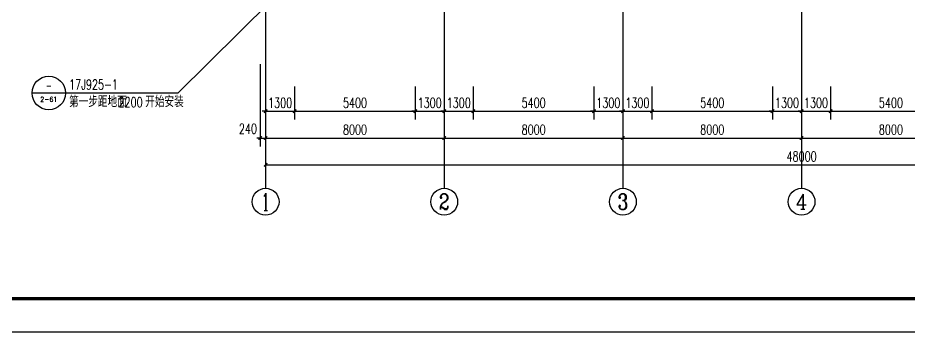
# Model space of a CAD drawing. Header units: millimetres. Extents: x 4455189 to 4808172, y 18512388 to 19204582.
# Drawn here: x 4705875 to 4745792, y 18955163 to 18969217 of the extents above; entities that cross this region are included whole.
import ezdxf
from ezdxf.enums import TextEntityAlignment as Align

# ---------------------------------------------------------------- set-up
doc = ezdxf.new("R2010")
doc.units = ezdxf.units.MM
doc.header["$LTSCALE"] = 1000
doc.header["$MEASUREMENT"] = 0
doc.linetypes.add('DOTE', pattern=[2.42, 2, -0.2, 0.02, -0.2])
doc.layers.get('Defpoints').update_dxf_attribs({"color": 1})
for name, color, linetype in [('AXIS_TEXT', 7, 'Continuous'), ('AXIS_内部', 151, 'Continuous'), ('AXIS_外部', 171, 'Continuous'), ('DIM_IDEN', 171, 'Continuous'), ('DOTE', 250, 'DOTE'), ('PUB_TEXT', 7, 'Continuous'), ('TK', 4, 'Continuous')]:
    doc.layers.add(name, color=color, linetype=linetype)
doc.styles.add('_TCH_AXIS', font='COMPLEX', dxfattribs={"bigfont": 'GBCBIG'})
doc.styles.add('_TCH_DIM_T3', font='SIMPLEX', dxfattribs={"width": 0.705882, "bigfont": 'GBCBIG'})
doc.styles.add('_TCH_LABEL', font='COMPLEX', dxfattribs={"bigfont": 'GBCBIG'})
doc.styles.add('COMPLEX', font='COMPLEX')
doc.dimstyles.new('_TCH_ARCH&&150', dxfattribs={"dimtxt": 446.25, "dimasz": 150, "dimexe": 375, "dimexo": 450, "dimgap": 150, "dimtad": 1, "dimdec": 0, "dimzin": 0, "dimdsep": 46, "dimtxsty": '_TCH_DIM_T3', "dimblk": 'ARCHTICK', "dimcen": 0.09, "dimclrt": 7, "dimazin": 2, "dimtfac": 1, "dimtdec": 0, "dimtix": 1, "dimtmove": 2, "dimatfit": 3, "dimfxl": 0, "dimtolj": 1, "dimtzin": 0, "dimarcsym": 0})

# ---------------------------------------------------------------- blocks, each defined once
blk = doc.blocks.new('GeYuanFrame_07185655', base_point=(20.09, 4.53))
at = {"layer": 'TK'}
blk.add_lwpolyline([(20.09, 4.53), (20.09, 598.53), (861.09, 598.53), (861.09, 4.53)], close=True, dxfattribs=at)
at = {"layer": 'TK', "const_width": 1}
blk.add_lwpolyline([(45.09, 588.53), (851.09, 588.53), (851.09, 14.53), (45.09, 14.53)], close=True, dxfattribs=at)
blk = doc.blocks.new('_ArchTick')
at = {"color": 0, "linetype": 'ByBlock', "const_width": 0.4}
blk.add_lwpolyline([(-0.5, -0.5), (0.5, 0.5)], dxfattribs=at)
blk = doc.blocks.new('*D255')
at = {"layer": 'AXIS_内部', "color": 0, "lineweight": -2}
for p, q in [((4742272, 18966144), (4742272, 18964669)), ((4747672, 18966144), (4747672, 18964669)), ((4742272, 18965044), (4747672, 18965044))]:
    blk.add_line(p, q, dxfattribs=at)
at = {"layer": 'Defpoints', "color": 0}
for p in [(4742272, 18966594), (4747672, 18966594), (4747672, 18965044)]:
    blk.add_point(p, dxfattribs=at)
at = {"layer": 'AXIS_内部', "color": 0, "lineweight": -2, "xscale": 150, "yscale": 150, "zscale": 150, "rotation": 180}
blk.add_blockref('_ArchTick', (4742272, 18965044), dxfattribs=at)
at = {"layer": 'AXIS_内部', "color": 0, "lineweight": -2, "xscale": 150, "yscale": 150, "zscale": 150}
blk.add_blockref('_ArchTick', (4747672, 18965044), dxfattribs=at)
at = {"layer": 'AXIS_内部', "color": 7, "insert": (4744972, 18965417), "char_height": 446.2, "attachment_point": 5, "style": '_TCH_DIM_T3'}
blk.add_mtext('\\A1;5400', dxfattribs=at)
blk = doc.blocks.new('*D256')
at = {"layer": 'AXIS_内部', "color": 0, "lineweight": -2}
for p, q in [((4740972, 18966144), (4740972, 18964669)), ((4742272, 18966144), (4742272, 18964669)), ((4740972, 18965044), (4740822, 18965044)), ((4740972, 18965044), (4742272, 18965044)), ((4742272, 18965044), (4742422, 18965044))]:
    blk.add_line(p, q, dxfattribs=at)
at = {"layer": 'Defpoints', "color": 0}
for p in [(4740972, 18966594), (4742272, 18966594), (4742272, 18965044)]:
    blk.add_point(p, dxfattribs=at)
at = {"layer": 'AXIS_内部', "color": 0, "lineweight": -2, "xscale": 150, "yscale": 150, "zscale": 150}
blk.add_blockref('_ArchTick', (4740972, 18965044), dxfattribs=at)
at = {"layer": 'AXIS_内部', "color": 0, "lineweight": -2, "xscale": 150, "yscale": 150, "zscale": 150, "rotation": 180}
blk.add_blockref('_ArchTick', (4742272, 18965044), dxfattribs=at)
at = {"layer": 'AXIS_内部', "color": 7, "insert": (4741622, 18965417), "char_height": 446.2, "attachment_point": 5, "style": '_TCH_DIM_T3'}
blk.add_mtext('\\A1;1300', dxfattribs=at)
blk = doc.blocks.new('*D257')
at = {"layer": 'AXIS_内部', "color": 0, "lineweight": -2}
for p, q in [((4739672, 18966144), (4739672, 18964669)), ((4740972, 18966144), (4740972, 18964669)), ((4739672, 18965044), (4739522, 18965044)), ((4739672, 18965044), (4740972, 18965044)), ((4740972, 18965044), (4741122, 18965044))]:
    blk.add_line(p, q, dxfattribs=at)
at = {"layer": 'Defpoints', "color": 0}
for p in [(4739672, 18966594), (4740972, 18966594), (4740972, 18965044)]:
    blk.add_point(p, dxfattribs=at)
at = {"layer": 'AXIS_内部', "color": 0, "lineweight": -2, "xscale": 150, "yscale": 150, "zscale": 150}
blk.add_blockref('_ArchTick', (4739672, 18965044), dxfattribs=at)
at = {"layer": 'AXIS_内部', "color": 0, "lineweight": -2, "xscale": 150, "yscale": 150, "zscale": 150, "rotation": 180}
blk.add_blockref('_ArchTick', (4740972, 18965044), dxfattribs=at)
at = {"layer": 'AXIS_内部', "color": 7, "insert": (4740322, 18965417), "char_height": 446.2, "attachment_point": 5, "style": '_TCH_DIM_T3'}
blk.add_mtext('\\A1;1300', dxfattribs=at)
blk = doc.blocks.new('*D258')
at = {"layer": 'AXIS_内部', "color": 0, "lineweight": -2}
for p, q in [((4734272, 18966144), (4734272, 18964669)), ((4739672, 18966144), (4739672, 18964669)), ((4734272, 18965044), (4739672, 18965044))]:
    blk.add_line(p, q, dxfattribs=at)
at = {"layer": 'Defpoints', "color": 0}
for p in [(4734272, 18966594), (4739672, 18966594), (4739672, 18965044)]:
    blk.add_point(p, dxfattribs=at)
at = {"layer": 'AXIS_内部', "color": 0, "lineweight": -2, "xscale": 150, "yscale": 150, "zscale": 150, "rotation": 180}
blk.add_blockref('_ArchTick', (4734272, 18965044), dxfattribs=at)
at = {"layer": 'AXIS_内部', "color": 0, "lineweight": -2, "xscale": 150, "yscale": 150, "zscale": 150}
blk.add_blockref('_ArchTick', (4739672, 18965044), dxfattribs=at)
at = {"layer": 'AXIS_内部', "color": 7, "insert": (4736972, 18965417), "char_height": 446.2, "attachment_point": 5, "style": '_TCH_DIM_T3'}
blk.add_mtext('\\A1;5400', dxfattribs=at)
blk = doc.blocks.new('*D259')
at = {"layer": 'AXIS_内部', "color": 0, "lineweight": -2}
for p, q in [((4732972, 18966144), (4732972, 18964669)), ((4734272, 18966144), (4734272, 18964669)), ((4732972, 18965044), (4732822, 18965044)), ((4732972, 18965044), (4734272, 18965044)), ((4734272, 18965044), (4734422, 18965044))]:
    blk.add_line(p, q, dxfattribs=at)
at = {"layer": 'Defpoints', "color": 0}
for p in [(4732972, 18966594), (4734272, 18966594), (4734272, 18965044)]:
    blk.add_point(p, dxfattribs=at)
at = {"layer": 'AXIS_内部', "color": 0, "lineweight": -2, "xscale": 150, "yscale": 150, "zscale": 150}
blk.add_blockref('_ArchTick', (4732972, 18965044), dxfattribs=at)
at = {"layer": 'AXIS_内部', "color": 0, "lineweight": -2, "xscale": 150, "yscale": 150, "zscale": 150, "rotation": 180}
blk.add_blockref('_ArchTick', (4734272, 18965044), dxfattribs=at)
at = {"layer": 'AXIS_内部', "color": 7, "insert": (4733622, 18965417), "char_height": 446.2, "attachment_point": 5, "style": '_TCH_DIM_T3'}
blk.add_mtext('\\A1;1300', dxfattribs=at)
blk = doc.blocks.new('*D260')
at = {"layer": 'AXIS_内部', "color": 0, "lineweight": -2}
for p, q in [((4731672, 18966144), (4731672, 18964669)), ((4732972, 18966144), (4732972, 18964669)), ((4731672, 18965044), (4731522, 18965044)), ((4731672, 18965044), (4732972, 18965044)), ((4732972, 18965044), (4733122, 18965044))]:
    blk.add_line(p, q, dxfattribs=at)
at = {"layer": 'Defpoints', "color": 0}
for p in [(4731672, 18966594), (4732972, 18966594), (4732972, 18965044)]:
    blk.add_point(p, dxfattribs=at)
at = {"layer": 'AXIS_内部', "color": 0, "lineweight": -2, "xscale": 150, "yscale": 150, "zscale": 150}
blk.add_blockref('_ArchTick', (4731672, 18965044), dxfattribs=at)
at = {"layer": 'AXIS_内部', "color": 0, "lineweight": -2, "xscale": 150, "yscale": 150, "zscale": 150, "rotation": 180}
blk.add_blockref('_ArchTick', (4732972, 18965044), dxfattribs=at)
at = {"layer": 'AXIS_内部', "color": 7, "insert": (4732322, 18965417), "char_height": 446.2, "attachment_point": 5, "style": '_TCH_DIM_T3'}
blk.add_mtext('\\A1;1300', dxfattribs=at)
blk = doc.blocks.new('*D261')
at = {"layer": 'AXIS_内部', "color": 0, "lineweight": -2}
for p, q in [((4726272, 18966144), (4726272, 18964669)), ((4731672, 18966144), (4731672, 18964669)), ((4726272, 18965044), (4731672, 18965044))]:
    blk.add_line(p, q, dxfattribs=at)
at = {"layer": 'Defpoints', "color": 0}
for p in [(4726272, 18966594), (4731672, 18966594), (4731672, 18965044)]:
    blk.add_point(p, dxfattribs=at)
at = {"layer": 'AXIS_内部', "color": 0, "lineweight": -2, "xscale": 150, "yscale": 150, "zscale": 150, "rotation": 180}
blk.add_blockref('_ArchTick', (4726272, 18965044), dxfattribs=at)
at = {"layer": 'AXIS_内部', "color": 0, "lineweight": -2, "xscale": 150, "yscale": 150, "zscale": 150}
blk.add_blockref('_ArchTick', (4731672, 18965044), dxfattribs=at)
at = {"layer": 'AXIS_内部', "color": 7, "insert": (4728972, 18965417), "char_height": 446.2, "attachment_point": 5, "style": '_TCH_DIM_T3'}
blk.add_mtext('\\A1;5400', dxfattribs=at)
blk = doc.blocks.new('*D262')
at = {"layer": 'AXIS_内部', "color": 0, "lineweight": -2}
for p, q in [((4724972, 18966144), (4724972, 18964669)), ((4726272, 18966144), (4726272, 18964669)), ((4724972, 18965044), (4724822, 18965044)), ((4724972, 18965044), (4726272, 18965044)), ((4726272, 18965044), (4726422, 18965044))]:
    blk.add_line(p, q, dxfattribs=at)
at = {"layer": 'Defpoints', "color": 0}
for p in [(4724972, 18966594), (4726272, 18966594), (4726272, 18965044)]:
    blk.add_point(p, dxfattribs=at)
at = {"layer": 'AXIS_内部', "color": 0, "lineweight": -2, "xscale": 150, "yscale": 150, "zscale": 150}
blk.add_blockref('_ArchTick', (4724972, 18965044), dxfattribs=at)
at = {"layer": 'AXIS_内部', "color": 0, "lineweight": -2, "xscale": 150, "yscale": 150, "zscale": 150, "rotation": 180}
blk.add_blockref('_ArchTick', (4726272, 18965044), dxfattribs=at)
at = {"layer": 'AXIS_内部', "color": 7, "insert": (4725622, 18965417), "char_height": 446.2, "attachment_point": 5, "style": '_TCH_DIM_T3'}
blk.add_mtext('\\A1;1300', dxfattribs=at)
blk = doc.blocks.new('*D263')
at = {"layer": 'AXIS_内部', "color": 0, "lineweight": -2}
for p, q in [((4723672, 18966144), (4723672, 18964669)), ((4724972, 18966144), (4724972, 18964669)), ((4723672, 18965044), (4723522, 18965044)), ((4723672, 18965044), (4724972, 18965044)), ((4724972, 18965044), (4725122, 18965044))]:
    blk.add_line(p, q, dxfattribs=at)
at = {"layer": 'Defpoints', "color": 0}
for p in [(4723672, 18966594), (4724972, 18966594), (4724972, 18965044)]:
    blk.add_point(p, dxfattribs=at)
at = {"layer": 'AXIS_内部', "color": 0, "lineweight": -2, "xscale": 150, "yscale": 150, "zscale": 150}
blk.add_blockref('_ArchTick', (4723672, 18965044), dxfattribs=at)
at = {"layer": 'AXIS_内部', "color": 0, "lineweight": -2, "xscale": 150, "yscale": 150, "zscale": 150, "rotation": 180}
blk.add_blockref('_ArchTick', (4724972, 18965044), dxfattribs=at)
at = {"layer": 'AXIS_内部', "color": 7, "insert": (4724322, 18965417), "char_height": 446.2, "attachment_point": 5, "style": '_TCH_DIM_T3'}
blk.add_mtext('\\A1;1300', dxfattribs=at)
blk = doc.blocks.new('*D264')
at = {"layer": 'AXIS_内部', "color": 0, "lineweight": -2}
for p, q in [((4718272, 18966144), (4718272, 18964669)), ((4723672, 18966144), (4723672, 18964669)), ((4718272, 18965044), (4723672, 18965044))]:
    blk.add_line(p, q, dxfattribs=at)
at = {"layer": 'Defpoints', "color": 0}
for p in [(4718272, 18966594), (4723672, 18966594), (4723672, 18965044)]:
    blk.add_point(p, dxfattribs=at)
at = {"layer": 'AXIS_内部', "color": 0, "lineweight": -2, "xscale": 150, "yscale": 150, "zscale": 150, "rotation": 180}
blk.add_blockref('_ArchTick', (4718272, 18965044), dxfattribs=at)
at = {"layer": 'AXIS_内部', "color": 0, "lineweight": -2, "xscale": 150, "yscale": 150, "zscale": 150}
blk.add_blockref('_ArchTick', (4723672, 18965044), dxfattribs=at)
at = {"layer": 'AXIS_内部', "color": 7, "insert": (4720972, 18965417), "char_height": 446.2, "attachment_point": 5, "style": '_TCH_DIM_T3'}
blk.add_mtext('\\A1;5400', dxfattribs=at)
blk = doc.blocks.new('*D265')
at = {"layer": 'AXIS_内部', "color": 0, "lineweight": -2}
for p, q in [((4716972, 18966144), (4716972, 18964669)), ((4718272, 18966144), (4718272, 18964669)), ((4716972, 18965044), (4716822, 18965044)), ((4716972, 18965044), (4718272, 18965044)), ((4718272, 18965044), (4718422, 18965044))]:
    blk.add_line(p, q, dxfattribs=at)
at = {"layer": 'Defpoints', "color": 0}
for p in [(4716972, 18966594), (4718272, 18966594), (4718272, 18965044)]:
    blk.add_point(p, dxfattribs=at)
at = {"layer": 'AXIS_内部', "color": 0, "lineweight": -2, "xscale": 150, "yscale": 150, "zscale": 150}
blk.add_blockref('_ArchTick', (4716972, 18965044), dxfattribs=at)
at = {"layer": 'AXIS_内部', "color": 0, "lineweight": -2, "xscale": 150, "yscale": 150, "zscale": 150, "rotation": 180}
blk.add_blockref('_ArchTick', (4718272, 18965044), dxfattribs=at)
at = {"layer": 'AXIS_内部', "color": 7, "insert": (4717622, 18965417), "char_height": 446.2, "attachment_point": 5, "style": '_TCH_DIM_T3'}
blk.add_mtext('\\A1;1300', dxfattribs=at)
blk = doc.blocks.new('*D420')
at = {"layer": 'AXIS_外部', "color": 0, "lineweight": -2}
for p, q in [((4716732, 18967144), (4716732, 18963469)), ((4716972, 18967144), (4716972, 18963469)), ((4716732, 18963844), (4716582, 18963844)), ((4716732, 18963844), (4716972, 18963844)), ((4716972, 18963844), (4717122, 18963844))]:
    blk.add_line(p, q, dxfattribs=at)
at = {"layer": 'Defpoints', "color": 0}
for p in [(4716732, 18967594), (4716972, 18967594), (4716972, 18963844)]:
    blk.add_point(p, dxfattribs=at)
at = {"layer": 'AXIS_外部', "color": 0, "lineweight": -2, "xscale": 150, "yscale": 150, "zscale": 150}
blk.add_blockref('_ArchTick', (4716732, 18963844), dxfattribs=at)
at = {"layer": 'AXIS_外部', "color": 0, "lineweight": -2, "xscale": 150, "yscale": 150, "zscale": 150, "rotation": 180}
blk.add_blockref('_ArchTick', (4716972, 18963844), dxfattribs=at)
at = {"layer": 'AXIS_外部', "color": 7, "insert": (4716177, 18964257), "char_height": 446.2, "attachment_point": 5, "style": '_TCH_DIM_T3'}
blk.add_mtext('\\A1;240', dxfattribs=at)
blk = doc.blocks.new('*D421')
at = {"layer": 'AXIS_外部', "color": 0, "lineweight": -2}
for p, q in [((4716972, 18967144), (4716972, 18963469)), ((4724972, 18967144), (4724972, 18963469)), ((4716972, 18963844), (4724972, 18963844))]:
    blk.add_line(p, q, dxfattribs=at)
at = {"layer": 'Defpoints', "color": 0}
for p in [(4716972, 18967594), (4724972, 18967594), (4724972, 18963844)]:
    blk.add_point(p, dxfattribs=at)
at = {"layer": 'AXIS_外部', "color": 0, "lineweight": -2, "xscale": 150, "yscale": 150, "zscale": 150, "rotation": 180}
blk.add_blockref('_ArchTick', (4716972, 18963844), dxfattribs=at)
at = {"layer": 'AXIS_外部', "color": 0, "lineweight": -2, "xscale": 150, "yscale": 150, "zscale": 150}
blk.add_blockref('_ArchTick', (4724972, 18963844), dxfattribs=at)
at = {"layer": 'AXIS_外部', "color": 7, "insert": (4720972, 18964217), "char_height": 446.2, "attachment_point": 5, "style": '_TCH_DIM_T3'}
blk.add_mtext('\\A1;8000', dxfattribs=at)
blk = doc.blocks.new('*D422')
at = {"layer": 'AXIS_外部', "color": 0, "lineweight": -2}
for p, q in [((4724972, 18967144), (4724972, 18963469)), ((4732972, 18967144), (4732972, 18963469)), ((4724972, 18963844), (4732972, 18963844))]:
    blk.add_line(p, q, dxfattribs=at)
at = {"layer": 'Defpoints', "color": 0}
for p in [(4724972, 18967594), (4732972, 18967594), (4732972, 18963844)]:
    blk.add_point(p, dxfattribs=at)
at = {"layer": 'AXIS_外部', "color": 0, "lineweight": -2, "xscale": 150, "yscale": 150, "zscale": 150, "rotation": 180}
blk.add_blockref('_ArchTick', (4724972, 18963844), dxfattribs=at)
at = {"layer": 'AXIS_外部', "color": 0, "lineweight": -2, "xscale": 150, "yscale": 150, "zscale": 150}
blk.add_blockref('_ArchTick', (4732972, 18963844), dxfattribs=at)
at = {"layer": 'AXIS_外部', "color": 7, "insert": (4728972, 18964217), "char_height": 446.2, "attachment_point": 5, "style": '_TCH_DIM_T3'}
blk.add_mtext('\\A1;8000', dxfattribs=at)
blk = doc.blocks.new('*D423')
at = {"layer": 'AXIS_外部', "color": 0, "lineweight": -2}
for p, q in [((4732972, 18967144), (4732972, 18963469)), ((4740972, 18967144), (4740972, 18963469)), ((4732972, 18963844), (4740972, 18963844))]:
    blk.add_line(p, q, dxfattribs=at)
at = {"layer": 'Defpoints', "color": 0}
for p in [(4732972, 18967594), (4740972, 18967594), (4740972, 18963844)]:
    blk.add_point(p, dxfattribs=at)
at = {"layer": 'AXIS_外部', "color": 0, "lineweight": -2, "xscale": 150, "yscale": 150, "zscale": 150, "rotation": 180}
blk.add_blockref('_ArchTick', (4732972, 18963844), dxfattribs=at)
at = {"layer": 'AXIS_外部', "color": 0, "lineweight": -2, "xscale": 150, "yscale": 150, "zscale": 150}
blk.add_blockref('_ArchTick', (4740972, 18963844), dxfattribs=at)
at = {"layer": 'AXIS_外部', "color": 7, "insert": (4736972, 18964217), "char_height": 446.2, "attachment_point": 5, "style": '_TCH_DIM_T3'}
blk.add_mtext('\\A1;8000', dxfattribs=at)
blk = doc.blocks.new('*D424')
at = {"layer": 'AXIS_外部', "color": 0, "lineweight": -2}
for p, q in [((4740972, 18967144), (4740972, 18963469)), ((4748972, 18967144), (4748972, 18963469)), ((4740972, 18963844), (4748972, 18963844))]:
    blk.add_line(p, q, dxfattribs=at)
at = {"layer": 'Defpoints', "color": 0}
for p in [(4740972, 18967594), (4748972, 18967594), (4748972, 18963844)]:
    blk.add_point(p, dxfattribs=at)
at = {"layer": 'AXIS_外部', "color": 0, "lineweight": -2, "xscale": 150, "yscale": 150, "zscale": 150, "rotation": 180}
blk.add_blockref('_ArchTick', (4740972, 18963844), dxfattribs=at)
at = {"layer": 'AXIS_外部', "color": 0, "lineweight": -2, "xscale": 150, "yscale": 150, "zscale": 150}
blk.add_blockref('_ArchTick', (4748972, 18963844), dxfattribs=at)
at = {"layer": 'AXIS_外部', "color": 7, "insert": (4744972, 18964217), "char_height": 446.2, "attachment_point": 5, "style": '_TCH_DIM_T3'}
blk.add_mtext('\\A1;8000', dxfattribs=at)
blk = doc.blocks.new('*D428')
at = {"layer": 'AXIS_外部', "color": 0, "lineweight": -2}
for p, q in [((4716972, 18967144), (4716972, 18962269)), ((4764972, 18967144), (4764972, 18962269)), ((4716972, 18962644), (4764972, 18962644))]:
    blk.add_line(p, q, dxfattribs=at)
at = {"layer": 'Defpoints', "color": 0}
for p in [(4716972, 18967594), (4764972, 18967594), (4764972, 18962644)]:
    blk.add_point(p, dxfattribs=at)
at = {"layer": 'AXIS_外部', "color": 0, "lineweight": -2, "xscale": 150, "yscale": 150, "zscale": 150, "rotation": 180}
blk.add_blockref('_ArchTick', (4716972, 18962644), dxfattribs=at)
at = {"layer": 'AXIS_外部', "color": 0, "lineweight": -2, "xscale": 150, "yscale": 150, "zscale": 150}
blk.add_blockref('_ArchTick', (4764972, 18962644), dxfattribs=at)
at = {"layer": 'AXIS_外部', "color": 7, "insert": (4740972, 18963017), "char_height": 446.2, "attachment_point": 5, "style": '_TCH_DIM_T3'}
blk.add_mtext('\\A1;48000', dxfattribs=at)
blk = doc.blocks.new('_AXISO')
blk.add_circle((0, 0), 0.5)
at = {"layer": 'AXIS_TEXT', "style": 'COMPLEX', "width": 1.041667}
blk.add_attdef('A', text='', height=0.56, dxfattribs=at).set_placement((-0.25, -0.28), (0.25, -0.28), align=Align.FIT)

msp = doc.modelspace()

# ---------------------------------------------------------------- linework, layer by layer
at = {"layer": 'AXIS_外部'}
for p, q in [((4716971.6, 18967594.3), (4716971.6, 18961594.3)), ((4724971.6, 18967594.3), (4724971.6, 18961594.3)), ((4732971.6, 18967594.3), (4732971.6, 18961594.3)), ((4740971.6, 18967594.3), (4740971.6, 18961594.3))]:
    msp.add_line(p, q, dxfattribs=at)
at = {"layer": 'DIM_IDEN'}
for p, q in [((4717197.9, 18969947.6), (4713037.9, 18965855)), ((4708013, 18965855), (4706513, 18965855)), ((4713037.9, 18965855), (4708013, 18965855))]:
    msp.add_line(p, q, dxfattribs=at)
msp.add_circle((4707263, 18965855), 750, dxfattribs=at)
at = {"layer": 'DOTE'}
for p, q in [((4716971.6, 19027594.3), (4716971.6, 18967594.3)), ((4724971.6, 19027594.3), (4724971.6, 18967594.3)), ((4732971.6, 19027594.3), (4732971.6, 18967594.3)), ((4740971.6, 19027594.3), (4740971.6, 18967594.3))]:
    msp.add_line(p, q, dxfattribs=at)

# ---------------------------------------------------------------- block references
at = {"layer": 'AXIS_外部', "xscale": 150, "yscale": 150, "zscale": 150}
msp.add_blockref('GeYuanFrame_07185655', (4682021.6, 18955162.9), dxfattribs=at)
at = {"layer": 'AXIS_外部'}
ref = msp.add_blockref('_AXISO', (4716971.6, 18960994.3), dxfattribs=dict(at, xscale=1200, yscale=1200, zscale=1200))
ref.add_attrib('A', '1', dxfattribs={"layer": 'AXIS_TEXT', "height": 772.1, "style": '_TCH_AXIS'}).set_placement((4716806.1, 18960608.3), (4717137, 18960608.3), align=Align.FIT)
ref = msp.add_blockref('_AXISO', (4724971.6, 18960994.3), dxfattribs=dict(at, xscale=1200, yscale=1200, zscale=1200))
ref.add_attrib('A', '2', dxfattribs={"layer": 'AXIS_TEXT', "height": 698.9, "style": '_TCH_AXIS'}).set_placement((4724738.6, 18960644.8), (4725204.6, 18960644.8), align=Align.FIT)
ref = msp.add_blockref('_AXISO', (4732971.6, 18960994.3), dxfattribs=dict(at, xscale=1200, yscale=1200, zscale=1200))
ref.add_attrib('A', '3', dxfattribs={"layer": 'AXIS_TEXT', "height": 698.9, "style": '_TCH_AXIS'}).set_placement((4732738.6, 18960644.8), (4733204.6, 18960644.8), align=Align.FIT)
ref = msp.add_blockref('_AXISO', (4740971.6, 18960994.3), dxfattribs=dict(at, xscale=1200, yscale=1200, zscale=1200))
ref.add_attrib('A', '4', dxfattribs={"layer": 'AXIS_TEXT', "height": 668.2, "style": '_TCH_AXIS'}).set_placement((4740717, 18960660.2), (4741226.1, 18960660.2), align=Align.FIT)

# ---------------------------------------------------------------- texts
at = {"layer": 'PUB_TEXT', "style": '_TCH_LABEL', "width": 0.705882}
for s, p in [('17J925-1', (4708170.5, 18966012.5)), ('2200', (4710382.2, 18965222.8))]:
    msp.add_text(s, height=446.25, dxfattribs=at).set_placement(p)
at = {"layer": 'PUB_TEXT', "style": '_TCH_LABEL', "width": 0.777778}
msp.add_text('-', height=391.5, dxfattribs=at).set_placement((4707132.5, 18965993.8), (4707393.5, 18965993.8), align=Align.FIT)
at = {"layer": 'PUB_TEXT', "style": '_TCH_LABEL'}
msp.add_text('2-61', height=214.56, dxfattribs=at).set_placement((4706879.9, 18965468.4), (4707646.2, 18965468.4), align=Align.FIT)
for s, p in [('第一步距地面', (4708170.5, 18965222.8)), ('开始安装', (4711582.2, 18965222.8))]:
    msp.add_text(s, height=506.38, dxfattribs=at).set_placement(p)

# ---------------------------------------------------------------- dimensions: what is measured, and where the dimension line sits
at = {"layer": 'AXIS_内部'}
for p1, p2, picture, middle in [((4716971.6, 18966594.3), (4718271.6, 18966594.3), '*D265', (4717621.6, 18965417.4)), ((4718271.6, 18966594.3), (4723671.6, 18966594.3), '*D264', (4720971.6, 18965417.4)), ((4723671.6, 18966594.3), (4724971.6, 18966594.3), '*D263', (4724321.6, 18965417.4)), ((4724971.6, 18966594.3), (4726271.6, 18966594.3), '*D262', (4725621.6, 18965417.4)), ((4726271.6, 18966594.3), (4731671.6, 18966594.3), '*D261', (4728971.6, 18965417.4)), ((4731671.6, 18966594.3), (4732971.6, 18966594.3), '*D260', (4732321.6, 18965417.4)), ((4732971.6, 18966594.3), (4734271.6, 18966594.3), '*D259', (4733621.6, 18965417.4)), ((4734271.6, 18966594.3), (4739671.6, 18966594.3), '*D258', (4736971.6, 18965417.4)), ((4739671.6, 18966594.3), (4740971.6, 18966594.3), '*D257', (4740321.6, 18965417.4)), ((4740971.6, 18966594.3), (4742271.6, 18966594.3), '*D256', (4741621.6, 18965417.4)), ((4742271.6, 18966594.3), (4747671.6, 18966594.3), '*D255', (4744971.6, 18965417.4))]:
    dim = msp.add_aligned_dim(p1=p1, p2=p2, distance=-1550, dimstyle='_TCH_ARCH&&150', dxfattribs=at)
    dim.commit()
    dim.dimension.update_dxf_attribs({"geometry": picture, "text_midpoint": middle})
at = {"layer": 'AXIS_外部'}
dim = msp.add_linear_dim(base=(4716971.6, 18963844.3), p1=(4716731.6, 18967594.3), p2=(4716971.6, 18967594.3), angle=0, dimstyle='_TCH_ARCH&&150', dxfattribs=at)
dim.commit()
dim.dimension.update_dxf_attribs({"geometry": '*D420', "text_midpoint": (4716176.6, 18964256.8), "dimtype": 129})
for p1, p2, distance, picture, middle in [((4716971.6, 18967594.3), (4724971.6, 18967594.3), -3750, '*D421', (4720971.6, 18964217.4)), ((4716971.6, 18967594.3), (4764971.6, 18967594.3), -4950, '*D428', (4740971.6, 18963017.4)), ((4724971.6, 18967594.3), (4732971.6, 18967594.3), -3750, '*D422', (4728971.6, 18964217.4)), ((4732971.6, 18967594.3), (4740971.6, 18967594.3), -3750, '*D423', (4736971.6, 18964217.4)), ((4740971.6, 18967594.3), (4748971.6, 18967594.3), -3750, '*D424', (4744971.6, 18964217.4))]:
    dim = msp.add_aligned_dim(p1=p1, p2=p2, distance=distance, dimstyle='_TCH_ARCH&&150', dxfattribs=at)
    dim.commit()
    dim.dimension.update_dxf_attribs({"geometry": picture, "text_midpoint": middle})

doc.saveas('drawing.dxf')
